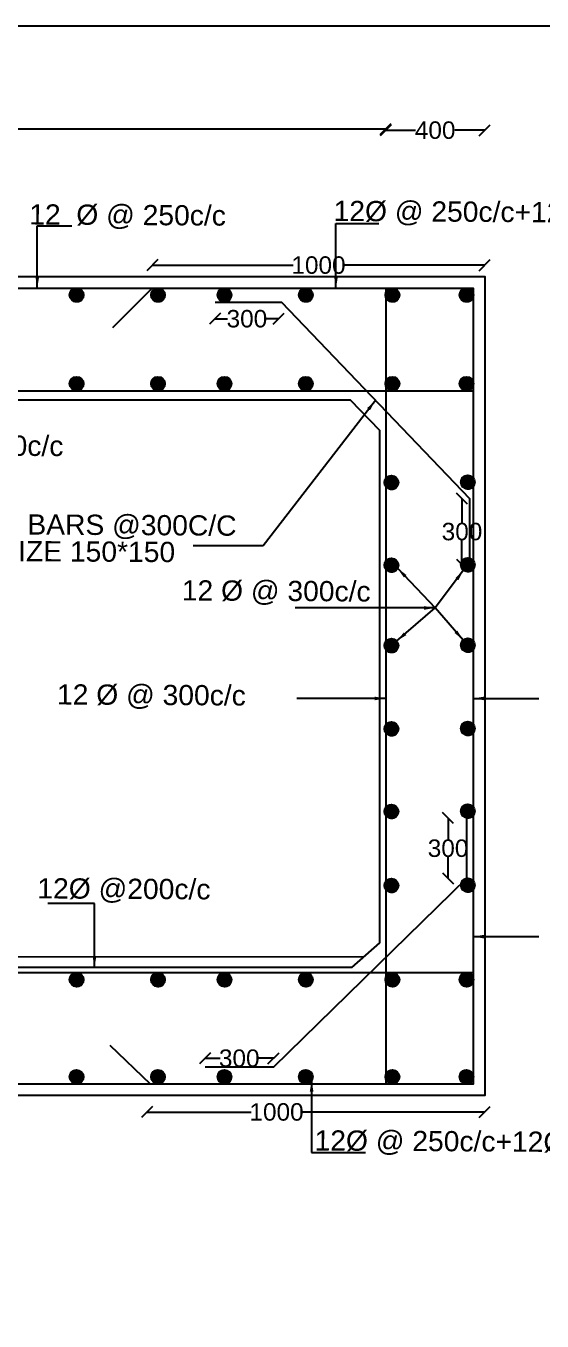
# Model space of a CAD drawing. Header units: millimetres. Extents: x 5124 to 6568637, y 2311 to 91879094.
# Drawn here: x 3734851 to 3739294, y 45945011 to 45956145 of the extents above; entities that cross this region are included whole.
import ezdxf

# ---------------------------------------------------------------- set-up
doc = ezdxf.new("R2010")
doc.units = ezdxf.units.MM
doc.header["$MEASUREMENT"] = 0
doc.layers.add('DIMENSION', color=7, linetype='Continuous')
doc.layers.add('DRAWING', color=7, linetype='Continuous')
doc.styles.get("Standard").update_dxf_attribs({"font": 'arial.ttf', "height": 150})
doc.dimstyles.get("Standard").update_dxf_attribs({"dimtxt": 200, "dimasz": 110, "dimexe": 0.18, "dimexo": 0.0625, "dimgap": 0.09, "dimtad": 0, "dimtih": 1, "dimtoh": 1, "dimdec": 0, "dimzin": 0, "dimdsep": 46, "dimtxsty": 'Standard', "dimblk": 'OBLIQUE', "dimcen": 0.09, "dimse1": 1, "dimse2": 1, "dimadec": 0, "dimazin": 0, "dimtfac": 1, "dimtdec": 0, "dimtofl": 0, "dimtmove": 0, "dimatfit": 3, "dimfxl": 1, "dimtolj": 1, "dimtzin": 0, "dimarcsym": 0})

# ---------------------------------------------------------------- blocks, each defined once
blk = doc.blocks.new('_Oblique')
at = {"color": 0, "linetype": 'ByBlock', "lineweight": -2}
blk.add_line((-0.5, -0.5), (0.5, 0.5), dxfattribs=at)
blk = doc.blocks.new('*D68')
at = {"layer": 'Defpoints', "color": 0}
for p in [(3737947, 45955258), (3731032, 45953860), (3737947, 45953891)]:
    blk.add_point(p, dxfattribs=at)
at = {"layer": 'DIMENSION', "color": 0, "lineweight": -2}
for p, q in [((3731032, 45955258), (3734265, 45955258)), ((3737947, 45955258), (3734715, 45955258))]:
    blk.add_line(p, q, dxfattribs=at)
at = {"layer": 'DIMENSION', "color": 0, "lineweight": -2, "xscale": 95, "yscale": 95, "zscale": 95, "rotation": 180}
blk.add_blockref('_Oblique', (3731032, 45955258), dxfattribs=at)
at = {"layer": 'DIMENSION', "color": 0, "lineweight": -2, "xscale": 95, "yscale": 95, "zscale": 95}
blk.add_blockref('_Oblique', (3737947, 45955258), dxfattribs=at)
at = {"layer": 'DIMENSION', "color": 0, "insert": (3734490, 45955258), "char_height": 150, "attachment_point": 5}
blk.add_mtext('\\A1;2000', dxfattribs=at)
blk = doc.blocks.new('*D69')
at = {"layer": 'Defpoints', "color": 0}
for p in [(3738799, 45955248), (3738799, 45955248), (3737947, 45953891)]:
    blk.add_point(p, dxfattribs=at)
at = {"layer": 'DIMENSION', "color": 0, "lineweight": -2}
for p, q in [((3737947, 45955248), (3738205, 45955248)), ((3738799, 45955248), (3738542, 45955248))]:
    blk.add_line(p, q, dxfattribs=at)
at = {"layer": 'DIMENSION', "color": 0, "lineweight": -2, "xscale": 95, "yscale": 95, "zscale": 95, "rotation": 180}
blk.add_blockref('_Oblique', (3737947, 45955248), dxfattribs=at)
at = {"layer": 'DIMENSION', "color": 0, "lineweight": -2, "xscale": 95, "yscale": 95, "zscale": 95}
blk.add_blockref('_Oblique', (3738799, 45955248), dxfattribs=at)
at = {"layer": 'DIMENSION', "color": 0, "insert": (3738373, 45955248), "char_height": 150, "attachment_point": 5}
blk.add_mtext('\\A1;400', dxfattribs=at)
blk = doc.blocks.new('*D82')
at = {"layer": 'Defpoints', "color": 0}
for p in [(3736479, 45953769), (3737026, 45953769), (3737026, 45953627)]:
    blk.add_point(p, dxfattribs=at)
at = {"layer": 'DIMENSION', "color": 0, "lineweight": -2}
for p, q in [((3736479, 45953627), (3736587, 45953627)), ((3737026, 45953627), (3736918, 45953627))]:
    blk.add_line(p, q, dxfattribs=at)
at = {"layer": 'DIMENSION', "color": 0, "lineweight": -2, "xscale": 95, "yscale": 95, "zscale": 95, "rotation": 180}
blk.add_blockref('_Oblique', (3736479, 45953627), dxfattribs=at)
at = {"layer": 'DIMENSION', "color": 0, "lineweight": -2, "xscale": 95, "yscale": 95, "zscale": 95}
blk.add_blockref('_Oblique', (3737026, 45953627), dxfattribs=at)
at = {"layer": 'DIMENSION', "color": 0, "insert": (3736753, 45953627), "char_height": 150, "attachment_point": 5}
blk.add_mtext('\\A1;300', dxfattribs=at)
blk = doc.blocks.new('*D83')
at = {"layer": 'Defpoints', "color": 0}
for p in [(3738799, 45954088), (3735939, 45953891), (3738799, 45953831)]:
    blk.add_point(p, dxfattribs=at)
at = {"layer": 'DIMENSION', "color": 0, "lineweight": -2}
for p, q in [((3735939, 45954088), (3737152, 45954088)), ((3738799, 45954088), (3737586, 45954088))]:
    blk.add_line(p, q, dxfattribs=at)
at = {"layer": 'DIMENSION', "color": 0, "lineweight": -2, "xscale": 95, "yscale": 95, "zscale": 95, "rotation": 180}
blk.add_blockref('_Oblique', (3735939, 45954088), dxfattribs=at)
at = {"layer": 'DIMENSION', "color": 0, "lineweight": -2, "xscale": 95, "yscale": 95, "zscale": 95}
blk.add_blockref('_Oblique', (3738799, 45954088), dxfattribs=at)
at = {"layer": 'DIMENSION', "color": 0, "insert": (3737369, 45954088), "char_height": 150, "attachment_point": 5}
blk.add_mtext('\\A1;1000', dxfattribs=at)
blk = doc.blocks.new('*D84')
at = {"layer": 'Defpoints', "color": 0}
for p in [(3738667, 45952081), (3738604, 45951513), (3738653, 45951513)]:
    blk.add_point(p, dxfattribs=at)
at = {"layer": 'DIMENSION', "color": 0, "lineweight": -2}
for p, q in [((3738604, 45952081), (3738604, 45951874)), ((3738604, 45951513), (3738604, 45951720))]:
    blk.add_line(p, q, dxfattribs=at)
at = {"layer": 'DIMENSION', "color": 0, "lineweight": -2, "xscale": 95, "yscale": 95, "zscale": 95}
for p, rotation in [((3738604, 45952081), 90), ((3738604, 45951513), 270)]:
    blk.add_blockref('_Oblique', p, dxfattribs=dict(at, rotation=rotation))
at = {"layer": 'DIMENSION', "color": 0, "insert": (3738604, 45951797), "char_height": 150, "attachment_point": 5}
blk.add_mtext('\\A1;300', dxfattribs=at)
blk = doc.blocks.new('*D85')
at = {"layer": 'Defpoints', "color": 0}
for p in [(3738484, 45949335), (3738653, 45949335), (3738642, 45948816)]:
    blk.add_point(p, dxfattribs=at)
at = {"layer": 'DIMENSION', "color": 0, "lineweight": -2}
for p, q in [((3738484, 45949335), (3738484, 45949152)), ((3738484, 45948816), (3738484, 45948999))]:
    blk.add_line(p, q, dxfattribs=at)
at = {"layer": 'DIMENSION', "color": 0, "lineweight": -2, "xscale": 95, "yscale": 95, "zscale": 95}
for p, rotation in [((3738484, 45949335), 90), ((3738484, 45948816), 270)]:
    blk.add_blockref('_Oblique', p, dxfattribs=dict(at, rotation=rotation))
at = {"layer": 'DIMENSION', "color": 0, "insert": (3738484, 45949075), "char_height": 150, "attachment_point": 5}
blk.add_mtext('\\A1;300', dxfattribs=at)
blk = doc.blocks.new('*D86')
at = {"layer": 'Defpoints', "color": 0}
for p in [(3736393, 45947270), (3736393, 45947194), (3736982, 45947194)]:
    blk.add_point(p, dxfattribs=at)
at = {"layer": 'DIMENSION', "color": 0, "lineweight": -2}
for p, q in [((3736393, 45947270), (3736522, 45947270)), ((3736982, 45947270), (3736853, 45947270))]:
    blk.add_line(p, q, dxfattribs=at)
at = {"layer": 'DIMENSION', "color": 0, "lineweight": -2, "xscale": 95, "yscale": 95, "zscale": 95, "rotation": 180}
blk.add_blockref('_Oblique', (3736393, 45947270), dxfattribs=at)
at = {"layer": 'DIMENSION', "color": 0, "lineweight": -2, "xscale": 95, "yscale": 95, "zscale": 95}
blk.add_blockref('_Oblique', (3736982, 45947270), dxfattribs=at)
at = {"layer": 'DIMENSION', "color": 0, "insert": (3736687, 45947270), "char_height": 150, "attachment_point": 5}
blk.add_mtext('\\A1;300', dxfattribs=at)
blk = doc.blocks.new('*D87')
at = {"layer": 'Defpoints', "color": 0}
for p in [(3735892, 45947048), (3738799, 45946949), (3738799, 45946808)]:
    blk.add_point(p, dxfattribs=at)
at = {"layer": 'DIMENSION', "color": 0, "lineweight": -2}
for p, q in [((3735892, 45946808), (3736791, 45946808)), ((3738799, 45946808), (3737225, 45946808))]:
    blk.add_line(p, q, dxfattribs=at)
at = {"layer": 'DIMENSION', "color": 0, "lineweight": -2, "xscale": 95, "yscale": 95, "zscale": 95, "rotation": 180}
blk.add_blockref('_Oblique', (3735892, 45946808), dxfattribs=at)
at = {"layer": 'DIMENSION', "color": 0, "lineweight": -2, "xscale": 95, "yscale": 95, "zscale": 95}
blk.add_blockref('_Oblique', (3738799, 45946808), dxfattribs=at)
at = {"layer": 'DIMENSION', "color": 0, "insert": (3737008, 45946808), "char_height": 150, "attachment_point": 5}
blk.add_mtext('\\A1;1000', dxfattribs=at)

msp = doc.modelspace()

# ---------------------------------------------------------------- hatches: boundary and pattern name
at = {"layer": 'DRAWING'}
h = msp.add_hatch(dxfattribs=at)
h.set_pattern_fill('ANSI31', color=256, scale=0.790901, style=0)
h.set_pattern_definition([(45, (892696.72236, 9615882.79462), (-0.06990643969563, 0.06990643969563), [])])
h.paths.add_polyline_path([(3735347.3, 45953831.7, 0.9586945), (3735227.7, 45953836.8), (3735227.7, 45953826.7, 0.9586945)])
h = msp.add_hatch(dxfattribs=at)
h.set_pattern_fill('ANSI31', color=256, scale=0.790901, style=0)
h.set_pattern_definition([(45, (893397.27569, 9615882.79462), (-0.06990643969563, 0.06990643969563), [])])
h.paths.add_polyline_path([(3736047.8, 45953831.7, 0.9586945), (3735928.2, 45953836.8), (3735928.2, 45953826.7, 0.9586945)])
h = msp.add_hatch(dxfattribs=at)
h.set_pattern_fill('ANSI31', color=256, scale=0.790901, style=0)
h.set_pattern_definition([(45, (893970.17915, 9615882.79462), (-0.06990643969563, 0.06990643969563), [])])
h.paths.add_polyline_path([(3736620.7, 45953831.7, 0.9586945), (3736501.1, 45953836.8), (3736501.1, 45953826.7, 0.9586945)])
h = msp.add_hatch(dxfattribs=at)
h.set_pattern_fill('ANSI31', color=256, scale=0.790901, style=0)
h.set_pattern_definition([(45, (894669.38049, 9615882.79462), (-0.06990643969563, 0.06990643969563), [])])
h.paths.add_polyline_path([(3737319.9, 45953831.7, 0.9586945), (3737200.3, 45953836.8), (3737200.3, 45953826.7, 0.9586945)])
h = msp.add_hatch(dxfattribs=at)
h.set_pattern_fill('ANSI31', color=256, scale=0.790901, style=0)
h.set_pattern_definition([(45, (895414.21131, 9615882.79462), (-0.06990643969563, 0.06990643969563), [])])
h.paths.add_polyline_path([(3738064.8, 45953831.7, 0.9586945), (3737945.2, 45953836.8), (3737945.2, 45953826.7, 0.9586945)])
h = msp.add_hatch(dxfattribs=at)
h.set_pattern_fill('ANSI31', color=256, scale=0.790901, style=0)
h.set_pattern_definition([(45, (896052.01003, 9615882.79462), (-0.06990643969563, 0.06990643969563), [])])
h.paths.add_polyline_path([(3738702.6, 45953831.7, 0.9586945), (3738583, 45953836.8), (3738583, 45953826.7, 0.9586945)])
h = msp.add_hatch(dxfattribs=at)
h.set_pattern_fill('ANSI31', color=256, scale=0.790901, style=0)
h.set_pattern_definition([(45, (892696.72236, 9615120.47425), (-0.06990643969563, 0.06990643969563), [])])
h.paths.add_polyline_path([(3735347.3, 45953069.4, 0.9586945), (3735227.7, 45953074.5), (3735227.7, 45953064.4, 0.9586945)])
h = msp.add_hatch(dxfattribs=at)
h.set_pattern_fill('ANSI31', color=256, scale=0.790901, style=0)
h.set_pattern_definition([(45, (893397.27569, 9615120.47425), (-0.06990643969563, 0.06990643969563), [])])
h.paths.add_polyline_path([(3736047.8, 45953069.4, 0.9586945), (3735928.2, 45953074.5), (3735928.2, 45953064.4, 0.9586945)])
h = msp.add_hatch(dxfattribs=at)
h.set_pattern_fill('ANSI31', color=256, scale=0.790901, style=0)
h.set_pattern_definition([(45, (893970.17915, 9615120.47425), (-0.06990643969563, 0.06990643969563), [])])
h.paths.add_polyline_path([(3736620.7, 45953069.4, 0.9586945), (3736501.1, 45953074.5), (3736501.1, 45953064.4, 0.9586945)])
h = msp.add_hatch(dxfattribs=at)
h.set_pattern_fill('ANSI31', color=256, scale=0.790901, style=0)
h.set_pattern_definition([(45, (894669.38049, 9615120.47425), (-0.06990643969563, 0.06990643969563), [])])
h.paths.add_polyline_path([(3737319.9, 45953069.4, 0.9586945), (3737200.3, 45953074.5), (3737200.3, 45953064.4, 0.9586945)])
h = msp.add_hatch(dxfattribs=at)
h.set_pattern_fill('ANSI31', color=256, scale=0.790901, style=0)
h.set_pattern_definition([(45, (895414.21131, 9615120.47425), (-0.06990643969563, 0.06990643969563), [])])
h.paths.add_polyline_path([(3738064.8, 45953069.4, 0.9586945), (3737945.2, 45953074.5), (3737945.2, 45953064.4, 0.9586945)])
h = msp.add_hatch(dxfattribs=at)
h.set_pattern_fill('ANSI31', color=256, scale=0.790901, style=0)
h.set_pattern_definition([(45, (896052.01003, 9615120.47425), (-0.06990643969563, 0.06990643969563), [])])
h.paths.add_polyline_path([(3738702.6, 45953069.4, 0.9586945), (3738583, 45953074.5), (3738583, 45953064.4, 0.9586945)])
h = msp.add_hatch(dxfattribs=at)
h.set_pattern_fill('ANSI31', color=256, scale=0.790901, style=0)
h.set_pattern_definition([(45, (895405.62992, 9614270.71264), (-0.06990643969563, 0.06990643969563), [])])
h.paths.add_polyline_path([(3738056.2, 45952219.7, 0.9586945), (3737936.6, 45952224.7), (3737936.6, 45952214.6, 0.9586945)])
h = msp.add_hatch(dxfattribs=at)
h.set_pattern_fill('ANSI31', color=256, scale=0.790901, style=0)
h.set_pattern_definition([(45, (896062.84243, 9614273.74303), (-0.06990643969563, 0.06990643969563), [])])
h.paths.add_polyline_path([(3738713.4, 45952222.7, 0.9586945), (3738593.8, 45952227.7), (3738593.8, 45952217.6, 0.9586945)])
h = msp.add_hatch(dxfattribs=at)
h.set_pattern_fill('ANSI31', color=256, scale=0.790901, style=0)
h.set_pattern_definition([(45, (895405.62992, 9613560.55771), (-0.06990643969563, 0.06990643969563), [])])
h.paths.add_polyline_path([(3738056.2, 45951509.5, 0.9586945), (3737936.6, 45951514.5), (3737936.6, 45951504.5, 0.9586945)])
h = msp.add_hatch(dxfattribs=at)
h.set_pattern_fill('ANSI31', color=256, scale=0.790901, style=0)
h.set_pattern_definition([(45, (896062.84243, 9613563.58809), (-0.06990643969563, 0.06990643969563), [])])
h.paths.add_polyline_path([(3738713.4, 45951512.5, 0.9586945), (3738593.8, 45951517.6), (3738593.8, 45951507.5, 0.9586945)])
h = msp.add_hatch(dxfattribs=at)
h.set_pattern_fill('ANSI31', color=256, scale=0.790901, style=0)
h.set_pattern_definition([(45, (895405.62992, 9612868.84632), (-0.06990643969563, 0.06990643969563), [])])
h.paths.add_polyline_path([(3738056.2, 45950817.8, 0.9586945), (3737936.6, 45950822.8), (3737936.6, 45950812.7, 0.9586945)])
h = msp.add_hatch(dxfattribs=at)
h.set_pattern_fill('ANSI31', color=256, scale=0.790901, style=0)
h.set_pattern_definition([(45, (896062.84243, 9612871.87671), (-0.06990643969563, 0.06990643969563), [])])
h.paths.add_polyline_path([(3738713.4, 45950820.8, 0.9586945), (3738593.8, 45950825.9), (3738593.8, 45950815.8, 0.9586945)])
h = msp.add_hatch(dxfattribs=at)
h.set_pattern_fill('ANSI31', color=256, scale=0.790901, style=0)
h.set_pattern_definition([(45, (895405.62992, 9612152.99636), (-0.06990643969563, 0.06990643969563), [])])
h.paths.add_polyline_path([(3738056.2, 45950101.9, 0.9586945), (3737936.6, 45950107), (3737936.6, 45950096.9, 0.9586945)])
h = msp.add_hatch(dxfattribs=at)
h.set_pattern_fill('ANSI31', color=256, scale=0.790901, style=0)
h.set_pattern_definition([(45, (896062.84243, 9612156.02674), (-0.06990643969563, 0.06990643969563), [])])
h.paths.add_polyline_path([(3738713.4, 45950105, 0.9586945), (3738593.8, 45950110), (3738593.8, 45950099.9, 0.9586945)])
h = msp.add_hatch(dxfattribs=at)
h.set_pattern_fill('ANSI31', color=256, scale=0.790901, style=0)
h.set_pattern_definition([(45, (895405.62992, 9611442.89367), (-0.06990643969563, 0.06990643969563), [])])
h.paths.add_polyline_path([(3738056.2, 45949391.8, 0.9586945), (3737936.6, 45949396.9), (3737936.6, 45949386.8, 0.9586945)])
h = msp.add_hatch(dxfattribs=at)
h.set_pattern_fill('ANSI31', color=256, scale=0.790901, style=0)
h.set_pattern_definition([(45, (896062.84243, 9611445.92406), (-0.06990643969563, 0.06990643969563), [])])
h.paths.add_polyline_path([(3738713.4, 45949394.9, 0.9586945), (3738593.8, 45949399.9), (3738593.8, 45949389.8, 0.9586945)])
h = msp.add_hatch(dxfattribs=at)
h.set_pattern_fill('ANSI31', color=256, scale=0.790901, style=0)
h.set_pattern_definition([(45, (896062.84243, 9610809.54331), (-0.06990643969563, 0.06990643969563), [])])
h.paths.add_polyline_path([(3738713.4, 45948758.5, 0.9586945), (3738593.8, 45948763.5), (3738593.8, 45948753.4, 0.9586945)])
h = msp.add_hatch(dxfattribs=at)
h.set_pattern_fill('ANSI31', color=256, scale=0.790901, style=0)
h.set_pattern_definition([(45, (895405.62992, 9610806.51293), (-0.06990643969563, 0.06990643969563), [])])
h.paths.add_polyline_path([(3738056.2, 45948755.5, 0.9586945), (3737936.6, 45948760.5), (3737936.6, 45948750.4, 0.9586945)])
h = msp.add_hatch(dxfattribs=at)
h.set_pattern_fill('ANSI31', color=256, scale=0.790901, style=0)
h.set_pattern_definition([(45, (892696.72236, 9609996.66879), (-0.06990643969563, 0.06990643969563), [])])
h.paths.add_polyline_path([(3735347.3, 45947945.6, 0.9586945), (3735227.7, 45947950.7), (3735227.7, 45947940.6, 0.9586945)])
h = msp.add_hatch(dxfattribs=at)
h.set_pattern_fill('ANSI31', color=256, scale=0.790901, style=0)
h.set_pattern_definition([(45, (893397.27569, 9609996.66879), (-0.06990643969563, 0.06990643969563), [])])
h.paths.add_polyline_path([(3736047.8, 45947945.6, 0.9586945), (3735928.2, 45947950.7), (3735928.2, 45947940.6, 0.9586945)])
h = msp.add_hatch(dxfattribs=at)
h.set_pattern_fill('ANSI31', color=256, scale=0.790901, style=0)
h.set_pattern_definition([(45, (893970.17915, 9609996.66879), (-0.06990643969563, 0.06990643969563), [])])
h.paths.add_polyline_path([(3736620.7, 45947945.6, 0.9586945), (3736501.1, 45947950.7), (3736501.1, 45947940.6, 0.9586945)])
h = msp.add_hatch(dxfattribs=at)
h.set_pattern_fill('ANSI31', color=256, scale=0.790901, style=0)
h.set_pattern_definition([(45, (894669.38049, 9609996.66879), (-0.06990643969563, 0.06990643969563), [])])
h.paths.add_polyline_path([(3737319.9, 45947945.6, 0.9586945), (3737200.3, 45947950.7), (3737200.3, 45947940.6, 0.9586945)])
h = msp.add_hatch(dxfattribs=at)
h.set_pattern_fill('ANSI31', color=256, scale=0.790901, style=0)
h.set_pattern_definition([(45, (895414.21131, 9609996.66879), (-0.06990643969563, 0.06990643969563), [])])
h.paths.add_polyline_path([(3738064.8, 45947945.6, 0.9586945), (3737945.2, 45947950.7), (3737945.2, 45947940.6, 0.9586945)])
h = msp.add_hatch(dxfattribs=at)
h.set_pattern_fill('ANSI31', color=256, scale=0.790901, style=0)
h.set_pattern_definition([(45, (896052.01003, 9609996.66879), (-0.06990643969563, 0.06990643969563), [])])
h.paths.add_polyline_path([(3738702.6, 45947945.6, 0.9586945), (3738583, 45947950.7), (3738583, 45947940.6, 0.9586945)])
h = msp.add_hatch(dxfattribs=at)
h.set_pattern_fill('ANSI31', color=256, scale=0.790901, style=0)
h.set_pattern_definition([(45, (892696.72236, 9609162.11135), (-0.06990643969563, 0.06990643969563), [])])
h.paths.add_polyline_path([(3735347.3, 45947111.1, 0.9586945), (3735227.7, 45947116.1), (3735227.7, 45947106, 0.9586945)])
h = msp.add_hatch(dxfattribs=at)
h.set_pattern_fill('ANSI31', color=256, scale=0.790901, style=0)
h.set_pattern_definition([(45, (893397.27569, 9609162.11135), (-0.06990643969563, 0.06990643969563), [])])
h.paths.add_polyline_path([(3736047.8, 45947111.1, 0.9586945), (3735928.2, 45947116.1), (3735928.2, 45947106, 0.9586945)])
h = msp.add_hatch(dxfattribs=at)
h.set_pattern_fill('ANSI31', color=256, scale=0.790901, style=0)
h.set_pattern_definition([(45, (893970.17915, 9609162.11135), (-0.06990643969563, 0.06990643969563), [])])
h.paths.add_polyline_path([(3736620.7, 45947111.1, 0.9586945), (3736501.1, 45947116.1), (3736501.1, 45947106, 0.9586945)])
h = msp.add_hatch(dxfattribs=at)
h.set_pattern_fill('ANSI31', color=256, scale=0.790901, style=0)
h.set_pattern_definition([(45, (894669.38049, 9609162.11135), (-0.06990643969563, 0.06990643969563), [])])
h.paths.add_polyline_path([(3737319.9, 45947111.1, 0.9586945), (3737200.3, 45947116.1), (3737200.3, 45947106, 0.9586945)])
h = msp.add_hatch(dxfattribs=at)
h.set_pattern_fill('ANSI31', color=256, scale=0.790901, style=0)
h.set_pattern_definition([(45, (895414.21131, 9609162.11135), (-0.06990643969563, 0.06990643969563), [])])
h.paths.add_polyline_path([(3738064.8, 45947111.1, 0.9586945), (3737945.2, 45947116.1), (3737945.2, 45947106, 0.9586945)])
h = msp.add_hatch(dxfattribs=at)
h.set_pattern_fill('ANSI31', color=256, scale=0.790901, style=0)
h.set_pattern_definition([(45, (896052.01003, 9609162.11135), (-0.06990643969563, 0.06990643969563), [])])
h.paths.add_polyline_path([(3738702.6, 45947111.1, 0.9586945), (3738583, 45947116.1), (3738583, 45947106, 0.9586945)])

# ---------------------------------------------------------------- linework, layer by layer
at = {"layer": 'DIMENSION'}
for points in [[(3722538.3, 45953990.4), (3738799.3, 45953990.4), (3738799.3, 45946949.2), (3722538.3, 45946949.2)], [(3722637.2, 45953891.5), (3738700.3, 45953891.5), (3738700.3, 45947048.1), (3722637.2, 45947048.1)]]:
    msp.add_lwpolyline(points, close=True, dxfattribs=at)
for points in [[(3735938.5, 45953891.5), (3735596.5, 45953548.1)], [(3737947.2, 45953891.5), (3737947.2, 45947048.1)], [(3722637.2, 45953006.5), (3738700.3, 45953006.5)], [(3722637.2, 45948008.1), (3738700.3, 45948008.1)], [(3735924.3, 45947048.1), (3735577.2, 45947380.8)]]:
    msp.add_lwpolyline(points, dxfattribs=at)
at = {"layer": 'DRAWING'}
msp.add_lwpolyline([(3718709.2, 45956144.9), (3749680.8, 45956144.9), (3749680.8, 45933876.9), (3718709.2, 45933876.9)], close=True, dxfattribs=at)
for points in [[(3736479.2, 45953769), (3737026.5, 45953769), (3737049.8, 45953769), (3738667.2, 45952081.3), (3738667.2, 45951543.7)], [(3731407.2, 45952931.3), (3737642.7, 45952931), (3737895.3, 45952668.3), (3737895.3, 45948261.5), (3737651.8, 45948050.4), (3731255.6, 45948050.4), (3731069.4, 45948226.4), (3731116.9, 45952626.9), (3731407.2, 45952931.3)], [(3738642, 45949415.4), (3738642, 45948816), (3736981.5, 45947193.9), (3736393.4, 45947193.9)], [(3731162.5, 45948138.4), (3737759.5, 45948143.7)]]:
    msp.add_lwpolyline(points, dxfattribs=at)
for centre in [(3735287.4, 45953831.7), (3735987.9, 45953831.7), (3736560.8, 45953831.7), (3737260, 45953831.7), (3738004.9, 45953831.7), (3738642.7, 45953831.7), (3735287.4, 45953069.4), (3735987.9, 45953069.4), (3736560.8, 45953069.4), (3737260, 45953069.4), (3738004.9, 45953069.4), (3738642.7, 45953069.4), (3737996.3, 45952219.7), (3738653.5, 45952222.7), (3737996.3, 45951509.5), (3738653.5, 45951512.5), (3737996.3, 45950817.8), (3738653.5, 45950820.8), (3737996.3, 45950101.9), (3738653.5, 45950105), (3737996.3, 45949391.8), (3738653.5, 45949394.9), (3738653.5, 45948758.5), (3737996.3, 45948755.5), (3735287.4, 45947945.6), (3735987.9, 45947945.6), (3736560.8, 45947945.6), (3737260, 45947945.6), (3738004.9, 45947945.6), (3738642.7, 45947945.6), (3735287.4, 45947111.1), (3735987.9, 45947111.1), (3736560.8, 45947111.1), (3737260, 45947111.1), (3738004.9, 45947111.1), (3738642.7, 45947111.1)]:
    msp.add_circle(centre, 59.9, dxfattribs=at)

# ---------------------------------------------------------------- texts
for s, p in [('12  Ø @ 250c/c ', (3734879.3, 45954438)), ('12Ø @ 250c/c+12Ø @ 250c/c', (3737498.7, 45954468)), ('12Ø @ 300c/c ', (3733616.2, 45952456)), ('12TOR HAUNCH BARS @300C/C', (3732905.2, 45951784.4)), (' HAUNCH SIZE 150*150', (3733447, 45951551.2)), ('12 Ø @ 300c/c ', (3736192.4, 45951206.3)), ('12 Ø @ 300c/c ', (3735118.3, 45950311.9)), ('12Ø @200c/c ', (3734949.3, 45948644.8)), ('12Ø @ 250c/c+12Ø @ 250c/c', (3737334.7, 45946477.5))]:
    msp.add_text(s, height=173.998, rotation=359.65712, dxfattribs=at).set_placement(p)

# ---------------------------------------------------------------- dimensions: what is measured, and where the dimension line sits
at = {"layer": 'DIMENSION'}
for base, p1, p2, text, picture, middle in [((3737947.2, 45955257.8), (3731032.4, 45953860.4), (3737947.2, 45953891.5), '2000', '*D68', (3734489.8, 45955257.8)), ((3738799.3, 45954088.1), (3735938.5, 45953891.5), (3738799.3, 45953831.1), '1000', '*D83', (3737368.9, 45954088.1)), ((3737026.5, 45953626.7), (3736479.2, 45953769), (3737026.5, 45953769), '300', '*D82', (3736752.9, 45953626.7)), ((3736393.4, 45947269.8), (3736981.5, 45947193.9), (3736393.4, 45947193.9), '300', '*D86', (3736687.5, 45947269.8))]:
    dim = msp.add_linear_dim(base=base, p1=p1, p2=p2, text=text, dimstyle='Standard', override={"dimasz": 95, "dimfxl": 2000, "dimarcsym": 1}, dxfattribs=at)
    dim.commit()
    dim.dimension.update_dxf_attribs({"geometry": picture, "text_midpoint": middle})
for base, p1, p2, text, picture, middle in [((3738799.3, 45955248.1), (3737947.2, 45953891.5), (3738799.3, 45955248.1), '400', '*D69', (3738373.2, 45955248.1)), ((3738799.3, 45946807.7), (3735892.2, 45947048.1), (3738799.3, 45946949.2), '1000', '*D87', (3737007.8, 45946807.7))]:
    dim = msp.add_linear_dim(base=base, p1=p1, p2=p2, text=text, dimstyle='Standard', override={"dimasz": 95, "dimfxl": 2000, "dimarcsym": 1}, dxfattribs=at)
    dim.commit()
    dim.dimension.update_dxf_attribs({"geometry": picture, "text_midpoint": middle, "dimtype": 160})
for base, p1, p2, picture, middle in [((3738604.1, 45951512.5), (3738667.2, 45952081.3), (3738653.5, 45951512.5), '*D84', (3738604.1, 45951796.9)), ((3738484.3, 45949335), (3738642, 45948816), (3738653.5, 45949335), '*D85', (3738484.3, 45949075.5))]:
    dim = msp.add_linear_dim(base=base, p1=p1, p2=p2, angle=90, text='300', dimstyle='Standard', override={"dimasz": 95, "dimfxl": 2000, "dimarcsym": 1}, dxfattribs=at)
    dim.commit()
    dim.dimension.update_dxf_attribs({"geometry": picture, "text_midpoint": middle})

# ---------------------------------------------------------------- leaders
at = {"layer": 'DRAWING'}
for points in [[(3734949, 45953891.5), (3734949, 45954425.9), (3735247, 45954425.9)], [(3737519.6, 45953891.5), (3737519.6, 45954445.8), (3737886.9, 45954445.8)], [(3737858.5, 45952925.2), (3736892.7, 45951675.7), (3736290, 45951675.7)], [(3738049.9, 45951482.8), (3738371.7, 45951141.5)], [(3738617.3, 45951464.8), (3738371.7, 45951141.5)], [(3738371.7, 45951141.5), (3737168.3, 45951141.5)], [(3738041.7, 45950856.9), (3738371.7, 45951141.5)], [(3738614, 45950865.8), (3738371.7, 45951141.5)], [(3737947.2, 45950363.3), (3737181.3, 45950363.3)], [(3738700.3, 45950363.3), (3739264.6, 45950363.3)], [(3735441.3, 45948050.4), (3735441.3, 45948600.7), (3735039.4, 45948600.7)], [(3738700.3, 45948315.9), (3739264.6, 45948315.9)], [(3737309.8, 45947077.7), (3737309.8, 45946459.3), (3737773.1, 45946459.3)]]:
    msp.add_leader(points, dimstyle='Standard', override={"dimasz": 95, "dimgap": 0.09, "dimtad": 0, "dimfxl": 2000, "dimarcsym": 1}, dxfattribs=at)

doc.saveas('drawing.dxf')
